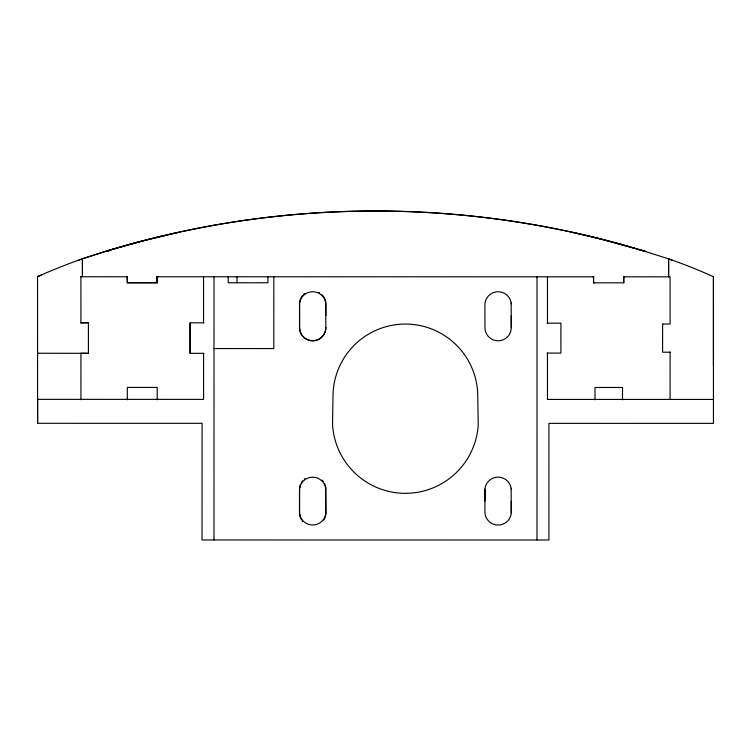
<?xml version="1.0" encoding="UTF-8"?>
<svg xmlns="http://www.w3.org/2000/svg" width="751" height="751" viewBox="0 0 751 751"><rect width="100%" height="100%" fill="white"/><g stroke="black" fill="none" stroke-linecap="round" stroke-linejoin="round"><path stroke-width="1.13" d="M78.62 260.184L82.45 258.832L82.45 276.772L82.413 258.823A921.486 921.486 0 0 1 634.426 248.168L634.83 248.281M157.963 276.781L157.194 276.781L157.203 282.761L127.313 282.761L127.266 276.34M157.222 276.781L157.222 282.761L127.266 282.751L127.294 276.781L126.515 276.772M213.988 539.96L214.007 276.781M228.201 276.781L228.201 282.761L267.929 282.77L267.929 276.781M237.016 282.761L237.016 276.781M273.815 276.79L273.805 348.567L213.997 348.558M299.518 513.055L299.518 489.126A13.218 13.218 0 0 1 325.831 489.126L325.84 513.055A13.133 13.133 0 0 1 325.727 514.698M325.84 327.633L325.746 302.935A13.218 13.218 0 0 0 299.527 303.704L299.527 327.633A13.161 13.161 0 0 0 312.688 340.785A13.161 13.161 0 0 0 325.85 327.633A13.124 13.124 0 0 1 312.716 340.747A13.124 13.124 0 0 1 299.593 327.633L299.565 303.995A13.143 13.143 0 0 1 301.17 297.706M511.253 489.145A13.218 13.218 0 0 0 484.93 489.145L484.939 513.074A13.218 13.218 0 0 0 511.262 513.074L511.159 488.375M511.262 303.733A13.218 13.218 0 0 0 484.939 303.723L484.949 327.652A13.161 13.161 0 0 0 498.11 340.813A13.161 13.161 0 0 0 511.271 327.652L511.168 302.953M536.974 539.997L537.003 276.819M547.46 353.083L547.451 399.438L713.45 399.438M547.47 323.174L547.451 276.819M593.553 282.817L593.553 276.828L593.553 282.817L623.762 282.817L623.743 276.828L624.513 276.828M623.762 282.817L623.715 276.396M623.743 276.828L668.615 276.837L668.597 258.888L644.733 251.247M668.615 276.837L668.615 258.898L672.389 260.24M670.07 399.438L670.08 352.116M713.45 365.324L713.441 276.753A487.652 487.652 0 0 0 668.578 258.888M299.949 301.404L299.978 300.747M88.411 322.742L80.93 322.817L88.411 322.742L88.411 353.327L80.93 353.242L80.939 399.701M88.411 353.327L37.578 353.242M80.911 276.753L127.313 276.781M662.598 324.085L670.08 324L670.08 276.753L668.587 276.753M325.596 514.595L325.803 513.872M299.668 487.483L299.94 486.826M713.441 276.753L713.45 423.367L548.943 423.357L548.934 539.997L202.019 539.96L202.094 423.311L37.588 423.292L37.559 276.678L41.239 275.073M107.487 250.834L106.36 251.144L108.876 251.144L106.642 251.087L139.564 241.7L177.856 232.453M128.055 244.835L139.564 241.7M153.335 238.18L162.704 235.898M593.806 282.808L594.266 282.808M112.34 249.351L113.363 249.351M637.674 249.407L638.697 249.407M157.175 276.772L593.553 276.828M203.896 353.336L190.097 353.336L190.087 322.827L203.887 322.827M547.103 323.174L560.922 323.174L560.903 353.083L547.103 353.083M670.436 352.2L662.598 352.2L662.607 324M203.54 322.827L203.53 276.772M572.9 232.434L599.918 238.78M599.918 238.771L642.856 250.693M615.51 242.855L622.983 244.892M643.738 250.947L641.007 250.13M639.448 249.67L645.86 251.594A921.486 921.486 0 0 0 82.45 258.832M325.418 301.414L325.709 302.08M299.677 514.688L299.94 515.346M325.596 487.587L325.831 513.055A13.218 13.218 0 0 1 299.518 513.055L299.555 489.126A13.133 13.133 0 0 1 299.79 486.667M511.253 501.396L511.253 513.074M484.93 489.145L484.939 501.105M203.568 353.336L203.587 399.382L37.597 399.363L37.597 423.292M80.911 276.434L80.93 322.817M622.513 399.804L622.513 387.469L594.999 387.469L594.999 399.814M511.262 315.692L511.271 327.652M325.85 315.673L325.85 303.714A13.143 13.143 0 0 0 323.672 296.758M190.106 322.836L190.106 353.336M157.212 399.748L157.222 387.413L127.323 387.413L127.304 399.748M157.175 276.349L157.175 282.751M37.55 276.678A546.052 546.052 0 0 1 82.413 258.823M325.596 515.505A13.133 13.133 0 0 1 325.183 517.101M324.901 517.871A13.133 13.133 0 0 1 324.573 518.631M324.188 519.363A13.133 13.133 0 0 1 323.775 520.067M302.597 521.391A13.133 13.133 0 0 1 302.099 520.743M301.207 519.354A13.133 13.133 0 0 1 300.832 518.622M300.503 517.871A13.133 13.133 0 0 1 299.574 513.055M299.978 485.869A13.133 13.133 0 0 1 300.484 484.301M301.611 482.104A13.133 13.133 0 0 1 302.587 480.781M304.333 479.035A13.133 13.133 0 0 1 304.981 478.528M322.254 480.161A13.133 13.133 0 0 1 323.305 481.429M324.563 483.55A13.133 13.133 0 0 1 324.892 484.311M325.174 485.08A13.133 13.133 0 0 1 325.803 488.31M301.583 296.992A13.143 13.143 0 0 1 302.54 295.669M303.657 294.467A13.143 13.143 0 0 1 304.915 293.416M318.865 292.392A13.143 13.143 0 0 1 319.579 292.796M322.132 294.843A13.143 13.143 0 0 1 323.202 296.091M332.562 420.344L332.562 424.916A72.969 72.969 0 0 0 405.39 493.323A72.969 72.969 0 0 0 478.227 424.953L477.767 396.434A72.378 72.378 0 0 0 405.39 324.056A72.378 72.378 0 0 0 333.003 396.415L332.571 420.344M593.675 276.828L593.065 276.828L593.684 276.828"/></g></svg>
